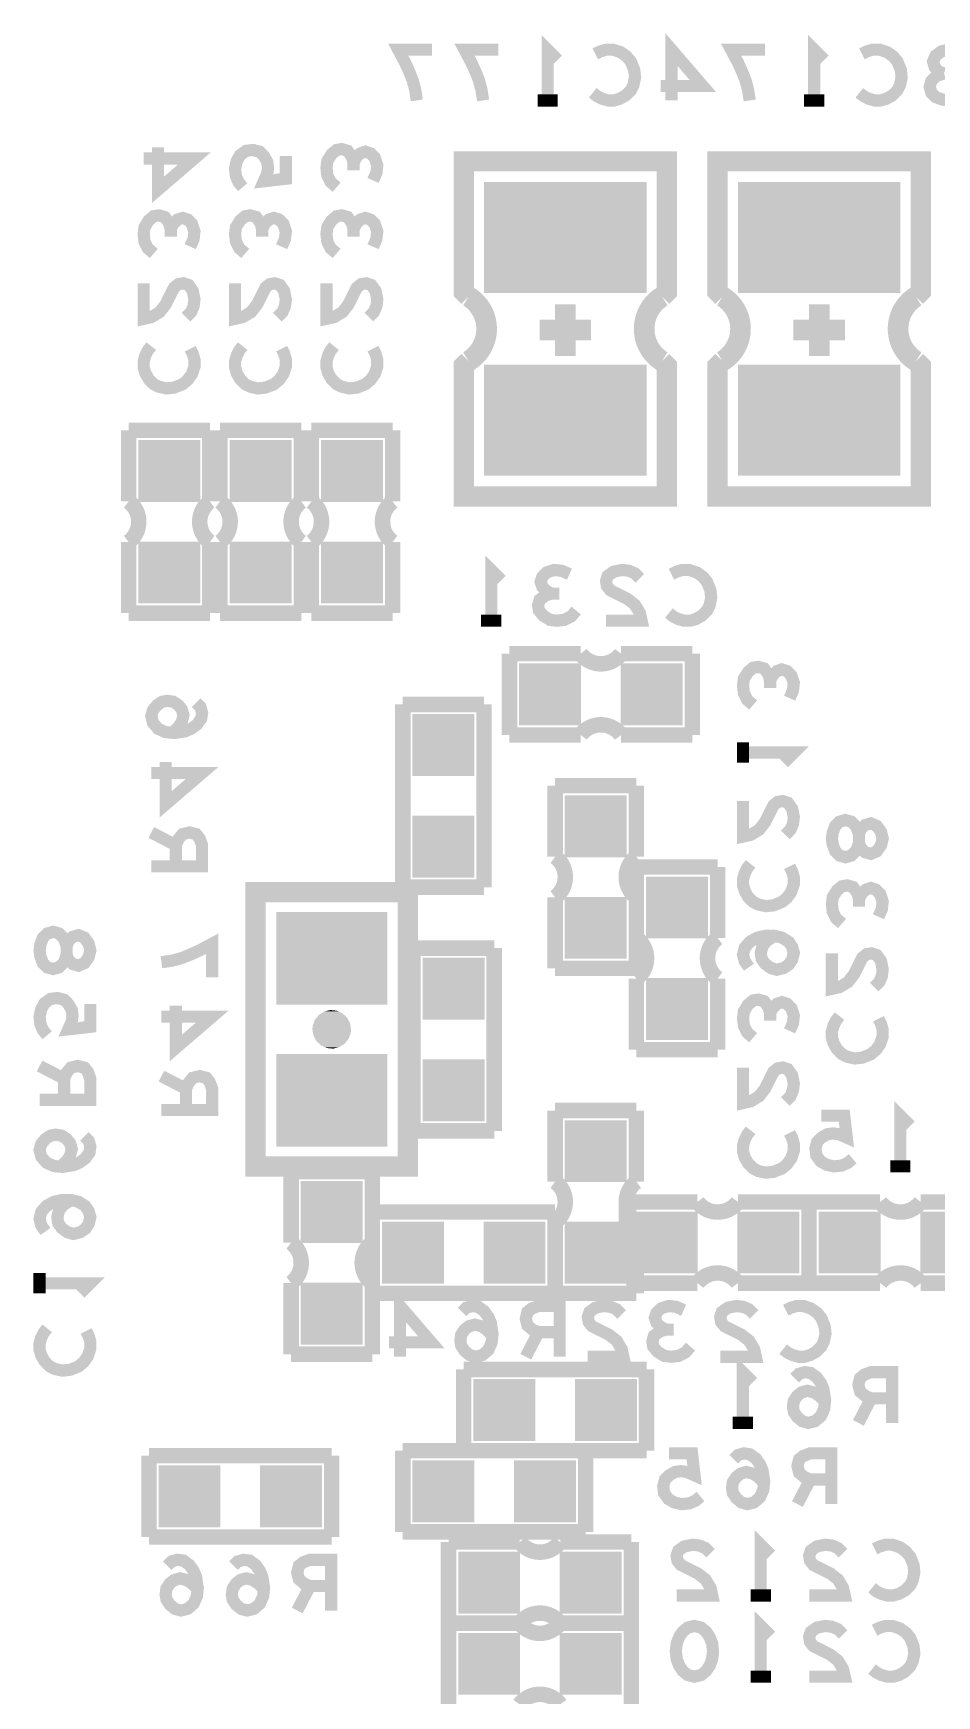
# Model space of a CAD drawing. Extents: x 0 to 200, y -10 to 130.
# Drawn here: x 130.76 to 139.66, y 52.54 to 68.91 of the extents above; entities that cross this region are included whole.
import ezdxf

# ---------------------------------------------------------------- set-up
doc = ezdxf.new("R2010")
doc.units = 0
doc.layers.get('0').update_dxf_attribs({"linetype": 'CONTINUOUS'})
doc.layers.add('MASK_BOTTOM_ART', color=6, linetype='CONTINUOUS')
doc.layers.add('SILK_BOTTOM_ART', color=5, linetype='CONTINUOUS')

# ---------------------------------------------------------------- blocks, each defined once
blk = doc.blocks.new('SQUARE_586')
blk.add_solid([(0.3048, 0.3048), (0.3048, -0.3048), (-0.3048, 0.3048), (-0.3048, -0.3048)])
blk = doc.blocks.new('RECTANGLE_467')
blk.add_solid([(0.5461, 0.4572), (0.5461, -0.4572), (-0.5461, 0.4572), (-0.5461, -0.4572)])
blk = doc.blocks.new('RECTANGLE_569')
blk.add_solid([(0.8001, 0.5461), (0.8001, -0.5461), (-0.8001, 0.5461), (-0.8001, -0.5461)])

msp = doc.modelspace()

# ---------------------------------------------------------------- linework, layer by layer
at = {"layer": 'SILK_BOTTOM_ART'}
for points, const_width in [([(134.5381, 68.25), (134.5214, 68.3583), (134.4964, 68.45), (134.4631, 68.5333), (134.4214, 68.625), (134.3547, 68.75), (134.6881, 68.75)], 0.12), ([(135.1905, 68.25), (135.1738, 68.3583), (135.1488, 68.45), (135.1155, 68.5333), (135.0738, 68.625), (135.0071, 68.75), (135.3405, 68.75)], 0.12), ([(135.8262, 68.25), (135.8262, 68.75), (135.9262, 68.65)], 0.12), ([(136.2953, 68.7083), (136.3453, 68.7333), (136.4036, 68.75), (136.4703, 68.75), (136.5453, 68.725), (136.6036, 68.6833), (136.6453, 68.6333), (136.6786, 68.55), (136.6869, 68.475), (136.6703, 68.4), (136.6453, 68.35), (136.5953, 68.3), (136.5369, 68.2667), (136.4786, 68.25), (136.4203, 68.25), (136.3619, 68.2667), (136.3119, 68.2917), (136.2703, 68.325)], 0.12), ([(137.0464, 68.25), (137.0464, 68.75), (137.3547, 68.3917), (136.9381, 68.3917)], 0.12), ([(137.8155, 68.25), (137.7988, 68.3583), (137.7738, 68.45), (137.7405, 68.5333), (137.6988, 68.625), (137.6321, 68.75), (137.9655, 68.75)], 0.12), ([(138.4512, 68.25), (138.4512, 68.75), (138.5512, 68.65)], 0.12), ([(138.9203, 68.7083), (138.9703, 68.7333), (139.0286, 68.75), (139.0953, 68.75), (139.1703, 68.725), (139.2286, 68.6833), (139.2703, 68.6333), (139.3036, 68.55), (139.3119, 68.475), (139.2953, 68.4), (139.2703, 68.35), (139.2203, 68.3), (139.1619, 68.2667), (139.1036, 68.25), (139.0453, 68.25), (138.9869, 68.2667), (138.9369, 68.2917), (138.8953, 68.325)], 0.12), ([(139.7714, 68.75), (139.7047, 68.7333), (139.6464, 68.6917), (139.6214, 68.6333), (139.6381, 68.575), (139.6797, 68.5333), (139.7297, 68.5167)], 0.12), ([(139.7714, 68.25), (139.7131, 68.2583), (139.6464, 68.2833), (139.6047, 68.325), (139.5881, 68.3833), (139.6047, 68.4417), (139.6547, 68.4917), (139.7297, 68.5167)], 0.12), ([(135.9262, 68.25), (135.7262, 68.25)], 0.12), ([(138.5512, 68.25), (138.3512, 68.25)], 0.12), ([(131.8483, 67.6786), (132.3483, 67.6786), (131.99, 67.3703), (131.99, 67.7869)], 0.12), ([(132.8233, 67.3953), (132.7816, 67.4453), (132.7566, 67.5036), (132.7483, 67.5786), (132.765, 67.6536), (132.7983, 67.7119), (132.8566, 67.7536), (132.9233, 67.7619), (132.99, 67.7453), (133.0316, 67.7036), (133.065, 67.6453), (133.0733, 67.5869), (133.065, 67.5286), (133.0316, 67.4536), (133.2483, 67.4786), (133.2483, 67.7036)], 0.12), ([(133.7483, 67.3953), (133.69, 67.4453), (133.6566, 67.5119), (133.6483, 67.5869), (133.6566, 67.6536), (133.6983, 67.7203), (133.7483, 67.7619), (133.7983, 67.7703), (133.8566, 67.7536), (133.8983, 67.6953), (133.915, 67.6369), (133.915, 67.5619)], 0.12), ([(133.915, 67.6369), (133.94, 67.6869), (133.9816, 67.7286), (134.0316, 67.7453), (134.0816, 67.7286), (134.1233, 67.6869), (134.1483, 67.6119), (134.14, 67.5369), (134.1066, 67.4619)], 0.12), ([(136.9525, 66.3175), (137, 66.365), (137, 67.65), (135, 67.65), (135, 66.365), (135.0475, 66.3175)], 0.2), ([(139.4525, 66.3175), (139.5, 66.365), (139.5, 67.65), (137.5, 67.65), (137.5, 66.365), (137.5475, 66.3175)], 0.2), ([(131.9483, 66.7429), (131.89, 66.7929), (131.8566, 66.8595), (131.8483, 66.9345), (131.8566, 67.0012), (131.8983, 67.0679), (131.9483, 67.1095), (131.9983, 67.1179), (132.0566, 67.1012), (132.0983, 67.0429), (132.115, 66.9845), (132.115, 66.9095)], 0.12), ([(132.115, 66.9845), (132.14, 67.0345), (132.1816, 67.0762), (132.2316, 67.0929), (132.2816, 67.0762), (132.3233, 67.0345), (132.3483, 66.9595), (132.34, 66.8845), (132.3066, 66.8095)], 0.12), ([(132.8483, 66.7429), (132.79, 66.7929), (132.7566, 66.8595), (132.7483, 66.9345), (132.7566, 67.0012), (132.7983, 67.0679), (132.8483, 67.1095), (132.8983, 67.1179), (132.9566, 67.1012), (132.9983, 67.0429), (133.015, 66.9845), (133.015, 66.9095)], 0.12), ([(133.015, 66.9845), (133.04, 67.0345), (133.0816, 67.0762), (133.1316, 67.0929), (133.1816, 67.0762), (133.2233, 67.0345), (133.2483, 66.9595), (133.24, 66.8845), (133.2066, 66.8095)], 0.12), ([(133.7483, 66.7429), (133.69, 66.7929), (133.6566, 66.8595), (133.6483, 66.9345), (133.6566, 67.0012), (133.6983, 67.0679), (133.7483, 67.1095), (133.7983, 67.1179), (133.8566, 67.1012), (133.8983, 67.0429), (133.915, 66.9845), (133.915, 66.9095)], 0.12), ([(133.915, 66.9845), (133.94, 67.0345), (133.9816, 67.0762), (134.0316, 67.0929), (134.0816, 67.0762), (134.1233, 67.0345), (134.1483, 66.9595), (134.14, 66.8845), (134.1066, 66.8095)], 0.12), ([(132.265, 66.1155), (132.315, 66.1655), (132.34, 66.2238), (132.3483, 66.2905), (132.3316, 66.3738), (132.29, 66.4321), (132.24, 66.4488), (132.19, 66.4405), (132.1483, 66.4071), (132.065, 66.2405), (132.0066, 66.1655), (131.9233, 66.1155), (131.8483, 66.0988), (131.8483, 66.4488)], 0.12), ([(133.165, 66.1155), (133.215, 66.1655), (133.24, 66.2238), (133.2483, 66.2905), (133.2316, 66.3738), (133.19, 66.4321), (133.14, 66.4488), (133.09, 66.4405), (133.0483, 66.4071), (132.965, 66.2405), (132.9066, 66.1655), (132.8233, 66.1155), (132.7483, 66.0988), (132.7483, 66.4488)], 0.12), ([(134.065, 66.1155), (134.115, 66.1655), (134.14, 66.2238), (134.1483, 66.2905), (134.1316, 66.3738), (134.09, 66.4321), (134.04, 66.4488), (133.99, 66.4405), (133.9483, 66.4071), (133.865, 66.2405), (133.8066, 66.1655), (133.7233, 66.1155), (133.6483, 66.0988), (133.6483, 66.4488)], 0.12), ([(136, 65.7333), (136, 66.2413)], 0.2032), ([(138.5, 65.7333), (138.5, 66.2413)], 0.2032), ([(136.254, 65.9873), (135.746, 65.9873)], 0.2032), ([(138.754, 65.9873), (138.246, 65.9873)], 0.2032), ([(132.3066, 65.8047), (132.3316, 65.7547), (132.3483, 65.6964), (132.3483, 65.6297), (132.3233, 65.5547), (132.2816, 65.4964), (132.2316, 65.4547), (132.1483, 65.4214), (132.0733, 65.4131), (131.9983, 65.4297), (131.9483, 65.4547), (131.8983, 65.5047), (131.865, 65.5631), (131.8483, 65.6214), (131.8483, 65.6797), (131.865, 65.7381), (131.89, 65.7881), (131.9233, 65.8297)], 0.12), ([(133.2066, 65.8047), (133.2316, 65.7547), (133.2483, 65.6964), (133.2483, 65.6297), (133.2233, 65.5547), (133.1816, 65.4964), (133.1316, 65.4547), (133.0483, 65.4214), (132.9733, 65.4131), (132.8983, 65.4297), (132.8483, 65.4547), (132.7983, 65.5047), (132.765, 65.5631), (132.7483, 65.6214), (132.7483, 65.6797), (132.765, 65.7381), (132.79, 65.7881), (132.8233, 65.8297)], 0.12), ([(134.1066, 65.8047), (134.1316, 65.7547), (134.1483, 65.6964), (134.1483, 65.6297), (134.1233, 65.5547), (134.0816, 65.4964), (134.0316, 65.4547), (133.9483, 65.4214), (133.8733, 65.4131), (133.7983, 65.4297), (133.7483, 65.4547), (133.6983, 65.5047), (133.665, 65.5631), (133.6483, 65.6214), (133.6483, 65.6797), (133.665, 65.7381), (133.69, 65.7881), (133.7233, 65.8297)], 0.12), ([(135.0475, 65.6825), (135, 65.635), (135, 64.35), (137, 64.35), (137, 65.635), (136.9525, 65.6825)], 0.2), ([(137.5475, 65.6825), (137.5, 65.635), (137.5, 64.35), (139.5, 64.35), (139.5, 65.635), (139.4525, 65.6825)], 0.2), ([(131.7, 65), (131.7, 64.3)], 0.1524), ([(132.5, 65), (131.7, 65)], 0.1524), ([(132.5, 64.3), (132.5, 65)], 0.1524), ([(132.6, 65), (132.6, 64.3)], 0.1524), ([(133.4, 65), (132.6, 65)], 0.1524), ([(133.4, 64.3), (133.4, 65)], 0.1524), ([(133.5, 65), (133.5, 64.3)], 0.1524), ([(134.3, 65), (133.5, 65)], 0.1524), ([(134.3, 64.3), (134.3, 65)], 0.1524), ([(131.7, 63.9), (131.7, 63.2)], 0.1524), ([(132.5, 63.2), (132.5, 63.9)], 0.1524), ([(132.6, 63.9), (132.6, 63.2)], 0.1524), ([(133.4, 63.2), (133.4, 63.9)], 0.1524), ([(133.5, 63.9), (133.5, 63.2)], 0.1524), ([(134.3, 63.2), (134.3, 63.9)], 0.1524), ([(135.2714, 63.125), (135.2714, 63.625), (135.3714, 63.525)], 0.12), ([(135.8655, 63.3917), (135.8155, 63.4167), (135.7738, 63.4583), (135.7571, 63.5083), (135.7738, 63.5583), (135.8155, 63.6), (135.8905, 63.625), (135.9655, 63.6167), (136.0405, 63.5833)], 0.12), ([(136.7345, 63.5417), (136.6845, 63.5917), (136.6262, 63.6167), (136.5595, 63.625), (136.4762, 63.6083), (136.4179, 63.5667), (136.4012, 63.5167), (136.4095, 63.4667), (136.4429, 63.425), (136.6095, 63.3417), (136.6845, 63.2833), (136.7345, 63.2), (136.7512, 63.125), (136.4012, 63.125)], 0.12), ([(137.0453, 63.5833), (137.0953, 63.6083), (137.1536, 63.625), (137.2203, 63.625), (137.2953, 63.6), (137.3536, 63.5583), (137.3953, 63.5083), (137.4286, 63.425), (137.4369, 63.35), (137.4203, 63.275), (137.3953, 63.225), (137.3453, 63.175), (137.2869, 63.1417), (137.2286, 63.125), (137.1703, 63.125), (137.1119, 63.1417), (137.0619, 63.1667), (137.0203, 63.2)], 0.12), ([(136.1071, 63.225), (136.0571, 63.1667), (135.9905, 63.1333), (135.9155, 63.125), (135.8488, 63.1333), (135.7821, 63.175), (135.7405, 63.225), (135.7321, 63.275), (135.7488, 63.3333), (135.8071, 63.375), (135.8655, 63.3917), (135.9405, 63.3917)], 0.12), ([(131.7, 63.2), (132.5, 63.2)], 0.1524), ([(132.6, 63.2), (133.4, 63.2)], 0.1524), ([(133.5, 63.2), (134.3, 63.2)], 0.1524), ([(135.3714, 63.125), (135.1714, 63.125)], 0.12), ([(135.45, 62.8), (135.45, 62)], 0.1524), ([(136.15, 62.8), (135.45, 62.8)], 0.1524), ([(137.25, 62.8), (136.55, 62.8)], 0.1524), ([(137.25, 62), (137.25, 62.8)], 0.1524), ([(137.85, 62.2953), (137.7917, 62.3453), (137.7583, 62.4119), (137.75, 62.4869), (137.7583, 62.5536), (137.8, 62.6203), (137.85, 62.6619), (137.9, 62.6703), (137.9583, 62.6536), (138, 62.5953), (138.0167, 62.5369), (138.0167, 62.4619)], 0.12), ([(138.0167, 62.5369), (138.0417, 62.5869), (138.0833, 62.6286), (138.1333, 62.6453), (138.1833, 62.6286), (138.225, 62.5869), (138.25, 62.5119), (138.2417, 62.4369), (138.2083, 62.3619)], 0.12), ([(132.1316, 62.0191), (132.19, 62.0774), (132.2233, 62.1274), (132.24, 62.1941), (132.2233, 62.2524), (132.19, 62.2941), (132.14, 62.3274), (132.0816, 62.3357), (132.0316, 62.3274), (131.9816, 62.2941), (131.94, 62.2441), (131.9233, 62.1857), (131.94, 62.1191), (131.99, 62.0607), (132.065, 62.0274), (132.1483, 62.0191), (132.2566, 62.0357), (132.315, 62.0607), (132.3733, 62.1024), (132.415, 62.1607), (132.4233, 62.2191), (132.4066, 62.2774), (132.365, 62.3191)], 0.12), ([(135.2, 62.3), (134.4, 62.3)], 0.1524), ([(134.4, 62.3), (134.4, 60.5)], 0.1524), ([(135.2, 60.5), (135.2, 62.3)], 0.1524), ([(135.45, 62), (136.15, 62)], 0.1524), ([(136.55, 62), (137.25, 62)], 0.1524), ([(137.75, 61.7262), (137.75, 61.9262)], 0.12), ([(131.9233, 61.625), (132.4233, 61.625), (132.065, 61.3167), (132.065, 61.7333)], 0.12), ([(137.75, 61.8262), (138.25, 61.8262), (138.15, 61.7262)], 0.12), ([(135.9, 61.5), (135.9, 60.8)], 0.1524), ([(136.7, 61.5), (135.9, 61.5)], 0.1524), ([(136.7, 60.8), (136.7, 61.5)], 0.1524), ([(138.1667, 61.0155), (138.2167, 61.0655), (138.2417, 61.1238), (138.25, 61.1905), (138.2333, 61.2738), (138.1917, 61.3321), (138.1417, 61.3488), (138.0917, 61.3405), (138.05, 61.3071), (137.9667, 61.1405), (137.9083, 61.0655), (137.825, 61.0155), (137.75, 60.9988), (137.75, 61.3488)], 0.12), ([(131.9233, 60.7059), (132.4233, 60.7059), (132.4233, 60.9143), (132.3983, 60.9809), (132.365, 61.0226), (132.2983, 61.0393), (132.2316, 61.0226), (132.19, 60.9726), (132.165, 60.9143), (132.165, 60.7059)], 0.12), ([(132.165, 60.9143), (131.9233, 61.0393)], 0.12), ([(138.625, 60.9786), (138.6333, 61.0369), (138.6583, 61.1036), (138.7, 61.1453), (138.7583, 61.1619), (138.8167, 61.1453), (138.8667, 61.0953), (138.8917, 61.0203), (138.8917, 60.9369), (138.9083, 60.8869), (138.95, 60.8453), (139.0083, 60.8286), (139.0667, 60.8536), (139.1083, 60.9119), (139.125, 60.9786), (139.1083, 61.0453), (139.0667, 61.1036), (139.0083, 61.1286), (138.95, 61.1119), (138.9083, 61.0703), (138.8917, 61.0203), (138.8917, 60.9369), (138.8667, 60.8619), (138.8167, 60.8119), (138.7583, 60.7953), (138.7, 60.8119), (138.6583, 60.8536), (138.6333, 60.9203), (138.625, 60.9786)], 0.12), ([(137.5, 60.7), (136.7, 60.7)], 0.1524), ([(136.7, 60.7), (136.7, 60)], 0.1524), ([(137.5, 60), (137.5, 60.7)], 0.1524), ([(138.2083, 60.7047), (138.2333, 60.6547), (138.25, 60.5964), (138.25, 60.5297), (138.225, 60.4547), (138.1833, 60.3964), (138.1333, 60.3547), (138.05, 60.3214), (137.975, 60.3131), (137.9, 60.3297), (137.85, 60.3547), (137.8, 60.4047), (137.7667, 60.4631), (137.75, 60.5214), (137.75, 60.5797), (137.7667, 60.6381), (137.7917, 60.6881), (137.825, 60.7297)], 0.12), ([(134.45, 57.75), (132.95, 57.75), (132.95, 60.45), (134.45, 60.45), (134.45, 57.75)], 0.2), ([(134.4, 60.5), (135.2, 60.5)], 0.1524), ([(135.9, 60.4), (135.9, 59.7)], 0.1524), ([(136.7, 59.7), (136.7, 60.4)], 0.1524), ([(138.725, 60.1429), (138.6667, 60.1929), (138.6333, 60.2595), (138.625, 60.3345), (138.6333, 60.4012), (138.675, 60.4679), (138.725, 60.5095), (138.775, 60.5179), (138.8333, 60.5012), (138.875, 60.4429), (138.8917, 60.3845), (138.8917, 60.3095)], 0.12), ([(138.8917, 60.3845), (138.9167, 60.4345), (138.9583, 60.4762), (139.0083, 60.4929), (139.0583, 60.4762), (139.1, 60.4345), (139.125, 60.3595), (139.1167, 60.2845), (139.0833, 60.2095)], 0.12), ([(130.8233, 59.8774), (130.8316, 59.9357), (130.8566, 60.0024), (130.8983, 60.0441), (130.9566, 60.0607), (131.015, 60.0441), (131.065, 59.9941), (131.09, 59.9191), (131.09, 59.8357), (131.1066, 59.7857), (131.1483, 59.7441), (131.2066, 59.7274), (131.265, 59.7524), (131.3066, 59.8107), (131.3233, 59.8774), (131.3066, 59.9441), (131.265, 60.0024), (131.2066, 60.0274), (131.1483, 60.0107), (131.1066, 59.9691), (131.09, 59.9191), (131.09, 59.8357), (131.065, 59.7607), (131.015, 59.7107), (130.9566, 59.6941), (130.8983, 59.7107), (130.8566, 59.7524), (130.8316, 59.8191), (130.8233, 59.8774)], 0.12), ([(132.0233, 59.7607), (132.1316, 59.7774), (132.2233, 59.8024), (132.3066, 59.8357), (132.3983, 59.8774), (132.5233, 59.9441), (132.5233, 59.6107)], 0.12), ([(135.3, 59.9), (134.5, 59.9)], 0.1524), ([(134.5, 59.9), (134.5, 58.1)], 0.1524), ([(135.3, 58.1), (135.3, 59.9)], 0.1524), ([(137.8083, 59.7119), (137.7667, 59.7703), (137.75, 59.8369), (137.7667, 59.9036), (137.8167, 59.9619), (137.8917, 60.0036), (137.9667, 60.0203), (138.0583, 60.0203), (138.1333, 60.0036), (138.2, 59.9619), (138.2333, 59.9119), (138.25, 59.8536), (138.2333, 59.7869), (138.2, 59.7369), (138.15, 59.7036), (138.0833, 59.6869), (138.025, 59.7036), (137.9667, 59.7453), (137.9333, 59.7953), (137.925, 59.8536), (137.9417, 59.9203), (137.9833, 59.9703), (138.0583, 60.0203)], 0.12), ([(135.9, 59.7), (136.7, 59.7)], 0.1524), ([(139.0417, 59.5155), (139.0917, 59.5655), (139.1167, 59.6238), (139.125, 59.6905), (139.1083, 59.7738), (139.0667, 59.8321), (139.0167, 59.8488), (138.9667, 59.8405), (138.925, 59.8071), (138.8417, 59.6405), (138.7833, 59.5655), (138.7, 59.5155), (138.625, 59.4988), (138.625, 59.8488)], 0.12), ([(136.7, 59.6), (136.7, 58.9)], 0.1524), ([(137.5, 58.9), (137.5, 59.6)], 0.1524), ([(130.8983, 59.0417), (130.8566, 59.0917), (130.8316, 59.15), (130.8233, 59.225), (130.84, 59.3), (130.8733, 59.3583), (130.9316, 59.4), (130.9983, 59.4083), (131.065, 59.3917), (131.1066, 59.35), (131.14, 59.2917), (131.1483, 59.2333), (131.14, 59.175), (131.1066, 59.1), (131.3233, 59.125), (131.3233, 59.35)], 0.12), ([(137.85, 59.0179), (137.7917, 59.0679), (137.7583, 59.1345), (137.75, 59.2095), (137.7583, 59.2762), (137.8, 59.3429), (137.85, 59.3845), (137.9, 59.3929), (137.9583, 59.3762), (138, 59.3179), (138.0167, 59.2595), (138.0167, 59.1845)], 0.12), ([(132.0233, 59.225), (132.5233, 59.225), (132.165, 58.9167), (132.165, 59.3333)], 0.12), ([(138.0167, 59.2595), (138.0417, 59.3095), (138.0833, 59.3512), (138.1333, 59.3679), (138.1833, 59.3512), (138.225, 59.3095), (138.25, 59.2345), (138.2417, 59.1595), (138.2083, 59.0845)], 0.12), ([(139.0833, 59.2047), (139.1083, 59.1547), (139.125, 59.0964), (139.125, 59.0297), (139.1, 58.9547), (139.0583, 58.8964), (139.0083, 58.8547), (138.925, 58.8214), (138.85, 58.8131), (138.775, 58.8297), (138.725, 58.8547), (138.675, 58.9047), (138.6417, 58.9631), (138.625, 59.0214), (138.625, 59.0797), (138.6417, 59.1381), (138.6667, 59.1881), (138.7, 59.2297)], 0.12), ([(136.7, 58.9), (137.5, 58.9)], 0.1524), ([(130.8233, 58.4059), (131.3233, 58.4059), (131.3233, 58.6143), (131.2983, 58.6809), (131.265, 58.7226), (131.1983, 58.7393), (131.1316, 58.7226), (131.09, 58.6726), (131.065, 58.6143), (131.065, 58.4059)], 0.12), ([(131.065, 58.6143), (130.8233, 58.7393)], 0.12), ([(132.0233, 58.3059), (132.5233, 58.3059), (132.5233, 58.5143), (132.4983, 58.5809), (132.465, 58.6226), (132.3983, 58.6393), (132.3316, 58.6226), (132.29, 58.5726), (132.265, 58.5143), (132.265, 58.3059)], 0.12), ([(132.265, 58.5143), (132.0233, 58.6393)], 0.12), ([(138.1667, 58.3905), (138.2167, 58.4405), (138.2417, 58.4988), (138.25, 58.5655), (138.2333, 58.6488), (138.1917, 58.7071), (138.1417, 58.7238), (138.0917, 58.7155), (138.05, 58.6821), (137.9667, 58.5155), (137.9083, 58.4405), (137.825, 58.3905), (137.75, 58.3738), (137.75, 58.7238)], 0.12), ([(136.7, 58.3), (135.9, 58.3)], 0.1524), ([(135.9, 58.3), (135.9, 57.6)], 0.1524), ([(136.7, 57.6), (136.7, 58.3)], 0.1524), ([(138.8297, 57.825), (138.7797, 57.7833), (138.7214, 57.7583), (138.6464, 57.75), (138.5714, 57.7667), (138.5131, 57.8), (138.4714, 57.8583), (138.4631, 57.925), (138.4797, 57.9917), (138.5214, 58.0333), (138.5797, 58.0667), (138.6381, 58.075), (138.6964, 58.0667), (138.7714, 58.0333), (138.7464, 58.25), (138.5214, 58.25)], 0.12), ([(139.2988, 57.75), (139.2988, 58.25), (139.3988, 58.15)], 0.12), ([(134.5, 58.1), (135.3, 58.1)], 0.1524), ([(138.2083, 58.0797), (138.2333, 58.0297), (138.25, 57.9714), (138.25, 57.9047), (138.225, 57.8297), (138.1833, 57.7714), (138.1333, 57.7297), (138.05, 57.6964), (137.975, 57.6881), (137.9, 57.7047), (137.85, 57.7297), (137.8, 57.7797), (137.7667, 57.8381), (137.75, 57.8964), (137.75, 57.9547), (137.7667, 58.0131), (137.7917, 58.0631), (137.825, 58.1047)], 0.12), ([(131.0316, 57.7453), (131.09, 57.8036), (131.1233, 57.8536), (131.14, 57.9203), (131.1233, 57.9786), (131.09, 58.0203), (131.04, 58.0536), (130.9816, 58.0619), (130.9316, 58.0536), (130.8816, 58.0203), (130.84, 57.9703), (130.8233, 57.9119), (130.84, 57.8453), (130.89, 57.7869), (130.965, 57.7536), (131.0483, 57.7453), (131.1566, 57.7619), (131.215, 57.7869), (131.2733, 57.8286), (131.315, 57.8869), (131.3233, 57.9453), (131.3066, 58.0036), (131.265, 58.0453)], 0.12), ([(139.3988, 57.75), (139.1988, 57.75)], 0.12), ([(134.1, 57.7), (133.3, 57.7)], 0.1524), ([(133.3, 57.7), (133.3, 57)], 0.1524), ([(134.1, 57), (134.1, 57.7)], 0.1524), ([(130.8816, 57.1095), (130.84, 57.1679), (130.8233, 57.2345), (130.84, 57.3012), (130.89, 57.3595), (130.965, 57.4012), (131.04, 57.4179), (131.1316, 57.4179), (131.2066, 57.4012), (131.2733, 57.3595), (131.3066, 57.3095), (131.3233, 57.2512), (131.3066, 57.1845), (131.2733, 57.1345), (131.2233, 57.1012), (131.1566, 57.0845), (131.0983, 57.1012), (131.04, 57.1429), (131.0066, 57.1929), (130.9983, 57.2512), (131.015, 57.3179), (131.0566, 57.3679), (131.1316, 57.4179)], 0.12), ([(134.1, 57.3), (134.1, 56.5)], 0.1524), ([(135.9, 57.3), (134.1, 57.3)], 0.1524), ([(135.9, 56.5), (135.9, 57.3)], 0.1524), ([(136.6, 57.4), (136.6, 56.6)], 0.1524), ([(137.3, 57.4), (136.6, 57.4)], 0.1524), ([(138.4, 57.4), (137.7, 57.4)], 0.1524), ([(138.4, 57.4), (138.4, 56.6)], 0.1524), ([(139.1, 57.4), (138.4, 57.4)], 0.1524), ([(138.4, 56.6), (138.4, 57.4)], 0.1524), ([(140.2, 57.4), (139.5, 57.4)], 0.1524), ([(135.9, 57.2), (135.9, 56.5)], 0.1524), ([(136.7, 56.5), (136.7, 57.2)], 0.1524), ([(130.8233, 56.4988), (130.8233, 56.6988)], 0.12), ([(133.3, 56.6), (133.3, 55.9)], 0.1524), ([(134.1, 55.9), (134.1, 56.6)], 0.1524), ([(136.6, 56.6), (137.3, 56.6)], 0.1524), ([(137.7, 56.6), (138.4, 56.6)], 0.1524), ([(138.4, 56.6), (139.1, 56.6)], 0.1524), ([(139.5, 56.6), (140.2, 56.6)], 0.1524), ([(130.8233, 56.5988), (131.3233, 56.5988), (131.2233, 56.4988)], 0.12), ([(134.1, 56.5), (135.9, 56.5)], 0.1524), ([(134.3726, 55.875), (134.3726, 56.375), (134.6809, 56.0167), (134.2643, 56.0167)], 0.12), ([(135.9, 56.5), (136.7, 56.5)], 0.1524), ([(135.2833, 56.0833), (135.225, 56.1417), (135.175, 56.175), (135.1083, 56.1917), (135.05, 56.175), (135.0083, 56.1417), (134.975, 56.0917), (134.9667, 56.0333), (134.975, 55.9833), (135.0083, 55.9333), (135.0583, 55.8917), (135.1167, 55.875), (135.1833, 55.8917), (135.2417, 55.9417), (135.275, 56.0167), (135.2833, 56.1), (135.2667, 56.2083), (135.2417, 56.2667), (135.2, 56.325), (135.1417, 56.3667), (135.0833, 56.375), (135.025, 56.3583), (134.9833, 56.3167)], 0.12), ([(135.9441, 55.875), (135.9441, 56.375), (135.7357, 56.375), (135.6691, 56.35), (135.6274, 56.3167), (135.6107, 56.25), (135.6274, 56.1833), (135.6774, 56.1417), (135.7357, 56.1167), (135.9441, 56.1167)], 0.12), ([(136.5547, 56.2917), (136.5047, 56.3417), (136.4464, 56.3667), (136.3797, 56.375), (136.2964, 56.3583), (136.2381, 56.3167), (136.2214, 56.2667), (136.2297, 56.2167), (136.2631, 56.175), (136.4297, 56.0917), (136.5047, 56.0333), (136.5547, 55.95), (136.5714, 55.875), (136.2214, 55.875)], 0.12), ([(136.9905, 56.1417), (136.9405, 56.1667), (136.8988, 56.2083), (136.8821, 56.2583), (136.8988, 56.3083), (136.9405, 56.35), (137.0155, 56.375), (137.0905, 56.3667), (137.1655, 56.3333)], 0.12), ([(137.8595, 56.2917), (137.8095, 56.3417), (137.7512, 56.3667), (137.6845, 56.375), (137.6012, 56.3583), (137.5429, 56.3167), (137.5262, 56.2667), (137.5345, 56.2167), (137.5679, 56.175), (137.7345, 56.0917), (137.8095, 56.0333), (137.8595, 55.95), (137.8762, 55.875), (137.5262, 55.875)], 0.12), ([(138.1703, 56.3333), (138.2203, 56.3583), (138.2786, 56.375), (138.3453, 56.375), (138.4203, 56.35), (138.4786, 56.3083), (138.5203, 56.2583), (138.5536, 56.175), (138.5619, 56.1), (138.5453, 56.025), (138.5203, 55.975), (138.4703, 55.925), (138.4119, 55.8917), (138.3536, 55.875), (138.2953, 55.875), (138.2369, 55.8917), (138.1869, 55.9167), (138.1453, 55.95)], 0.12), ([(131.2816, 56.1297), (131.3066, 56.0797), (131.3233, 56.0214), (131.3233, 55.9547), (131.2983, 55.8797), (131.2566, 55.8214), (131.2066, 55.7797), (131.1233, 55.7464), (131.0483, 55.7381), (130.9733, 55.7547), (130.9233, 55.7797), (130.8733, 55.8297), (130.84, 55.8881), (130.8233, 55.9464), (130.8233, 56.0047), (130.84, 56.0631), (130.865, 56.1131), (130.8983, 56.1547)], 0.12), ([(135.7357, 56.1167), (135.6107, 55.875)], 0.12), ([(137.2321, 55.975), (137.1821, 55.9167), (137.1155, 55.8833), (137.0405, 55.875), (136.9738, 55.8833), (136.9071, 55.925), (136.8655, 55.975), (136.8571, 56.025), (136.8738, 56.0833), (136.9321, 56.125), (136.9905, 56.1417), (137.0655, 56.1417)], 0.12), ([(133.3, 55.9), (134.1, 55.9)], 0.1524), ([(137.7476, 55.2233), (137.7476, 55.7233), (137.8476, 55.6233)], 0.12), ([(135, 55.75), (135, 54.95)], 0.1524), ([(136.8, 55.75), (135, 55.75)], 0.1524), ([(136.8, 54.95), (136.8, 55.75)], 0.1524), ([(138.5583, 55.4316), (138.5, 55.49), (138.45, 55.5233), (138.3833, 55.54), (138.325, 55.5233), (138.2833, 55.49), (138.25, 55.44), (138.2417, 55.3816), (138.25, 55.3316), (138.2833, 55.2816), (138.3333, 55.24), (138.3917, 55.2233), (138.4583, 55.24), (138.5167, 55.29), (138.55, 55.365), (138.5583, 55.4483), (138.5417, 55.5566), (138.5167, 55.615), (138.475, 55.6733), (138.4167, 55.715), (138.3583, 55.7233), (138.3, 55.7066), (138.2583, 55.665)], 0.12), ([(139.2191, 55.2233), (139.2191, 55.7233), (139.0107, 55.7233), (138.9441, 55.6983), (138.9024, 55.665), (138.8857, 55.5983), (138.9024, 55.5316), (138.9524, 55.49), (139.0107, 55.465), (139.2191, 55.465)], 0.12), ([(139.0107, 55.465), (138.8857, 55.2233)], 0.12), ([(137.8476, 55.2233), (137.6476, 55.2233)], 0.12), ([(134.4, 54.95), (134.4, 54.15)], 0.1524), ([(136.2, 54.95), (134.4, 54.95)], 0.1524), ([(135, 54.95), (136.8, 54.95)], 0.1524), ([(136.2, 54.15), (136.2, 54.95)], 0.1524), ([(131.9, 54.9), (131.9, 54.1)], 0.1524), ([(133.7, 54.9), (131.9, 54.9)], 0.1524), ([(133.7, 54.1), (133.7, 54.9)], 0.1524), ([(137.3309, 54.4983), (137.2809, 54.4566), (137.2226, 54.4316), (137.1476, 54.4233), (137.0726, 54.44), (137.0143, 54.4733), (136.9726, 54.5316), (136.9643, 54.5983), (136.9809, 54.665), (137.0226, 54.7066), (137.0809, 54.74), (137.1393, 54.7483), (137.1976, 54.74), (137.2726, 54.7066), (137.2476, 54.9233), (137.0226, 54.9233)], 0.12), ([(137.9583, 54.6316), (137.9, 54.69), (137.85, 54.7233), (137.7833, 54.74), (137.725, 54.7233), (137.6833, 54.69), (137.65, 54.64), (137.6417, 54.5816), (137.65, 54.5316), (137.6833, 54.4816), (137.7333, 54.44), (137.7917, 54.4233), (137.8583, 54.44), (137.9167, 54.49), (137.95, 54.565), (137.9583, 54.6483), (137.9417, 54.7566), (137.9167, 54.815), (137.875, 54.8733), (137.8167, 54.915), (137.7583, 54.9233), (137.7, 54.9066), (137.6583, 54.865)], 0.12), ([(138.6191, 54.4233), (138.6191, 54.9233), (138.4107, 54.9233), (138.3441, 54.8983), (138.3024, 54.865), (138.2857, 54.7983), (138.3024, 54.7316), (138.3524, 54.69), (138.4107, 54.665), (138.6191, 54.665)], 0.12), ([(138.4107, 54.665), (138.2857, 54.4233)], 0.12), ([(134.4, 54.15), (136.2, 54.15)], 0.1524), ([(131.9, 54.1), (133.7, 54.1)], 0.1524), ([(134.85, 54.05), (134.85, 53.25)], 0.1524), ([(135.55, 54.05), (134.85, 54.05)], 0.1524), ([(136.65, 54.05), (135.95, 54.05)], 0.1524), ([(136.65, 53.25), (136.65, 54.05)], 0.1524), ([(137.4297, 53.94), (137.3797, 53.99), (137.3214, 54.015), (137.2547, 54.0233), (137.1714, 54.0066), (137.1131, 53.965), (137.0964, 53.915), (137.1047, 53.865), (137.1381, 53.8233), (137.3047, 53.74), (137.3797, 53.6816), (137.4297, 53.5983), (137.4464, 53.5233), (137.0964, 53.5233)], 0.12), ([(137.9238, 53.5233), (137.9238, 54.0233), (138.0238, 53.9233)], 0.12), ([(138.7345, 53.94), (138.6845, 53.99), (138.6262, 54.015), (138.5595, 54.0233), (138.4762, 54.0066), (138.4179, 53.965), (138.4012, 53.915), (138.4095, 53.865), (138.4429, 53.8233), (138.6095, 53.74), (138.6845, 53.6816), (138.7345, 53.5983), (138.7512, 53.5233), (138.4012, 53.5233)], 0.12), ([(139.0453, 53.9816), (139.0953, 54.0066), (139.1536, 54.0233), (139.2203, 54.0233), (139.2953, 53.9983), (139.3536, 53.9566), (139.3953, 53.9066), (139.4286, 53.8233), (139.4369, 53.7483), (139.4203, 53.6733), (139.3953, 53.6233), (139.3453, 53.5733), (139.2869, 53.54), (139.2286, 53.5233), (139.1703, 53.5233), (139.1119, 53.54), (139.0619, 53.565), (139.0203, 53.5983)], 0.12), ([(132.3809, 53.5833), (132.3226, 53.6417), (132.2726, 53.675), (132.2059, 53.6917), (132.1476, 53.675), (132.1059, 53.6417), (132.0726, 53.5917), (132.0643, 53.5333), (132.0726, 53.4833), (132.1059, 53.4333), (132.1559, 53.3917), (132.2143, 53.375), (132.2809, 53.3917), (132.3393, 53.4417), (132.3726, 53.5167), (132.3809, 53.6), (132.3643, 53.7083), (132.3393, 53.7667), (132.2976, 53.825), (132.2393, 53.8667), (132.1809, 53.875), (132.1226, 53.8583), (132.0809, 53.8167)], 0.12), ([(133.0333, 53.5833), (132.975, 53.6417), (132.925, 53.675), (132.8583, 53.6917), (132.8, 53.675), (132.7583, 53.6417), (132.725, 53.5917), (132.7167, 53.5333), (132.725, 53.4833), (132.7583, 53.4333), (132.8083, 53.3917), (132.8667, 53.375), (132.9333, 53.3917), (132.9917, 53.4417), (133.025, 53.5167), (133.0333, 53.6), (133.0167, 53.7083), (132.9917, 53.7667), (132.95, 53.825), (132.8917, 53.8667), (132.8333, 53.875), (132.775, 53.8583), (132.7333, 53.8167)], 0.12), ([(133.6941, 53.375), (133.6941, 53.875), (133.4857, 53.875), (133.4191, 53.85), (133.3774, 53.8167), (133.3607, 53.75), (133.3774, 53.6833), (133.4274, 53.6417), (133.4857, 53.6167), (133.6941, 53.6167)], 0.12), ([(133.4857, 53.6167), (133.3607, 53.375)], 0.12), ([(138.0238, 53.5233), (137.8238, 53.5233)], 0.12), ([(134.85, 53.25), (134.85, 52.45)], 0.1524), ([(135.55, 53.25), (134.85, 53.25)], 0.1524), ([(134.85, 53.25), (135.55, 53.25)], 0.1524), ([(136.65, 53.25), (135.95, 53.25)], 0.1524), ([(135.95, 53.25), (136.65, 53.25)], 0.1524), ([(136.65, 52.45), (136.65, 53.25)], 0.1524), ([(137.2714, 53.2233), (137.3381, 53.2066), (137.3881, 53.165), (137.4214, 53.115), (137.4464, 53.0483), (137.4547, 52.9733), (137.4464, 52.8983), (137.4214, 52.8316), (137.3881, 52.7816), (137.3381, 52.74), (137.2714, 52.7233), (137.2047, 52.74), (137.1547, 52.7816), (137.1214, 52.8316), (137.0964, 52.8983), (137.0881, 52.9733), (137.0964, 53.0483), (137.1214, 53.115), (137.1547, 53.165), (137.2047, 53.2066), (137.2714, 53.2233)], 0.12), ([(137.9238, 52.7233), (137.9238, 53.2233), (138.0238, 53.1233)], 0.12), ([(138.7345, 53.14), (138.6845, 53.19), (138.6262, 53.215), (138.5595, 53.2233), (138.4762, 53.2066), (138.4179, 53.165), (138.4012, 53.115), (138.4095, 53.065), (138.4429, 53.0233), (138.6095, 52.94), (138.6845, 52.8816), (138.7345, 52.7983), (138.7512, 52.7233), (138.4012, 52.7233)], 0.12), ([(139.0453, 53.1816), (139.0953, 53.2066), (139.1536, 53.2233), (139.2203, 53.2233), (139.2953, 53.1983), (139.3536, 53.1566), (139.3953, 53.1066), (139.4286, 53.0233), (139.4369, 52.9483), (139.4203, 52.8733), (139.3953, 52.8233), (139.3453, 52.7733), (139.2869, 52.74), (139.2286, 52.7233), (139.1703, 52.7233), (139.1119, 52.74), (139.0619, 52.765), (139.0203, 52.7983)], 0.12), ([(138.0238, 52.7233), (137.8238, 52.7233)], 0.12)]:
    msp.add_lwpolyline(points, dxfattribs=dict(at, const_width=const_width))
for points, const_width in [([(135.0475, 65.6825, 0.5602289), (135.0475, 66.3175)], 0.2032), ([(136.9525, 66.3175, 0.554718), (136.9525, 65.6825)], 0.2032), ([(137.5475, 65.6825, 0.5602289), (137.5475, 66.3175)], 0.2032), ([(139.4525, 66.3175, 0.554718), (139.4525, 65.6825)], 0.2032), ([(131.7, 63.9, 0.5), (131.7, 64.3)], 0.1524), ([(132.5, 64.3, 0.5), (132.5, 63.9)], 0.1524), ([(132.6, 63.9, 0.5), (132.6, 64.3)], 0.1524), ([(133.4, 64.3, 0.5), (133.4, 63.9)], 0.1524), ([(133.5, 63.9, 0.5), (133.5, 64.3)], 0.1524), ([(134.3, 64.3, 0.5), (134.3, 63.9)], 0.1524), ([(136.15, 62.8, 0.5), (136.55, 62.8)], 0.1524), ([(136.55, 62, 0.5), (136.15, 62)], 0.1524), ([(135.9, 60.4, 0.5), (135.9, 60.8)], 0.1524), ([(136.7, 60.8, 0.5), (136.7, 60.4)], 0.1524), ([(136.7, 59.6, 0.5), (136.7, 60)], 0.1524), ([(137.5, 60, 0.5), (137.5, 59.6)], 0.1524), ([(135.9, 57.2, 0.5), (135.9, 57.6)], 0.1524), ([(136.7, 57.6, 0.5), (136.7, 57.2)], 0.1524), ([(137.3, 57.4, 0.5), (137.7, 57.4)], 0.1524), ([(139.1, 57.4, 0.5), (139.5, 57.4)], 0.1524), ([(133.3, 56.6, 0.5), (133.3, 57)], 0.1524), ([(134.1, 57, 0.5), (134.1, 56.6)], 0.1524), ([(137.7, 56.6, 0.5), (137.3, 56.6)], 0.1524), ([(139.5, 56.6, 0.5), (139.1, 56.6)], 0.1524), ([(135.55, 54.05, 0.5), (135.95, 54.05)], 0.1524), ([(135.95, 53.25, 0.5), (135.55, 53.25)], 0.1524), ([(135.55, 53.25, 0.5), (135.95, 53.25)], 0.1524), ([(135.95, 52.45, 0.5), (135.55, 52.45)], 0.1524)]:
    msp.add_lwpolyline(points, format="xyb", dxfattribs=dict(at, const_width=const_width))
for points in [[(133.6274, 59.276124), (133.661216, 59.283952), (133.766746, 59.276124), (133.749514, 59.283952)], [(133.661216, 59.283952), (133.687812, 59.290108), (133.749514, 59.283952), (133.687812, 59.290108)], [(133.5095, 59.1), (133.513256, 59.137646), (133.8905, 59.1), (133.88429, 59.137646)], [(133.513256, 59.137646), (133.522178, 59.161182), (133.88429, 59.137646), (133.880406, 59.161182)], [(133.522178, 59.161182), (133.53524, 59.195628), (133.880406, 59.161182), (133.862016, 59.195628)], [(133.53524, 59.195628), (133.551934, 59.215882), (133.862016, 59.195628), (133.8512, 59.215882)], [(133.551934, 59.215882), (133.574682, 59.243476), (133.8512, 59.215882), (133.82178, 59.243476)], [(133.574682, 59.243476), (133.598622, 59.258302), (133.82178, 59.243476), (133.805972, 59.258302)], [(133.598622, 59.258302), (133.6274, 59.276124), (133.805972, 59.258302), (133.766746, 59.276124)], [(133.51571, 59.062352), (133.5095, 59.1), (133.886742, 59.062352), (133.8905, 59.1)], [(133.519592, 59.038816), (133.51571, 59.062352), (133.877818, 59.038816), (133.886742, 59.062352)], [(133.537984, 59.00437), (133.519592, 59.038816), (133.864758, 59.00437), (133.877818, 59.038816)], [(133.548798, 58.984116), (133.537984, 59.00437), (133.848062, 58.984116), (133.864758, 59.00437)], [(133.57822, 58.956522), (133.548798, 58.984116), (133.825316, 58.956522), (133.848062, 58.984116)], [(133.594026, 58.941696), (133.57822, 58.956522), (133.801374, 58.941696), (133.825316, 58.956522)], [(133.633254, 58.923874), (133.594026, 58.941696), (133.772598, 58.923874), (133.801374, 58.941696)], [(133.650484, 58.916046), (133.633254, 58.923874), (133.73878, 58.916046), (133.772598, 58.923874)], [(133.712186, 58.90989), (133.650484, 58.916046), (133.712186, 58.90989), (133.73878, 58.916046)]]:
    msp.add_solid(points, dxfattribs=at)

# ---------------------------------------------------------------- block references
at = {"layer": 'MASK_BOTTOM_ART'}
for name, p in [('RECTANGLE_569', (136, 66.9)), ('RECTANGLE_569', (138.5, 66.9)), ('RECTANGLE_569', (136, 65.1)), ('RECTANGLE_569', (138.5, 65.1)), ('SQUARE_586', (132.1, 64.6)), ('SQUARE_586', (133, 64.6)), ('SQUARE_586', (133.9, 64.6)), ('SQUARE_586', (132.1, 63.6)), ('SQUARE_586', (133, 63.6)), ('SQUARE_586', (133.9, 63.6)), ('SQUARE_586', (135.85, 62.4)), ('SQUARE_586', (136.85, 62.4)), ('SQUARE_586', (134.8, 61.9)), ('SQUARE_586', (136.3, 61.1)), ('SQUARE_586', (134.8, 60.9)), ('SQUARE_586', (137.1, 60.3)), ('SQUARE_586', (136.3, 60.1)), ('RECTANGLE_467', (133.7, 59.8)), ('SQUARE_586', (134.9, 59.5)), ('SQUARE_586', (137.1, 59.3)), ('RECTANGLE_467', (133.7, 58.4)), ('SQUARE_586', (134.9, 58.5)), ('SQUARE_586', (136.3, 57.9)), ('SQUARE_586', (133.7, 57.3)), ('SQUARE_586', (134.5, 56.9)), ('SQUARE_586', (135.5, 56.9)), ('SQUARE_586', (136.3, 56.9)), ('SQUARE_586', (137, 57)), ('SQUARE_586', (138, 57)), ('SQUARE_586', (138.8, 57)), ('SQUARE_586', (139.8, 57)), ('SQUARE_586', (133.7, 56.3)), ('SQUARE_586', (135.4, 55.35)), ('SQUARE_586', (136.4, 55.35)), ('SQUARE_586', (132.3, 54.5)), ('SQUARE_586', (133.3, 54.5)), ('SQUARE_586', (134.8, 54.55)), ('SQUARE_586', (135.8, 54.55)), ('SQUARE_586', (135.25, 53.65)), ('SQUARE_586', (136.25, 53.65)), ('SQUARE_586', (135.25, 52.85)), ('SQUARE_586', (136.25, 52.85))]:
    msp.add_blockref(name, p, dxfattribs=at)

doc.saveas('drawing.dxf')
